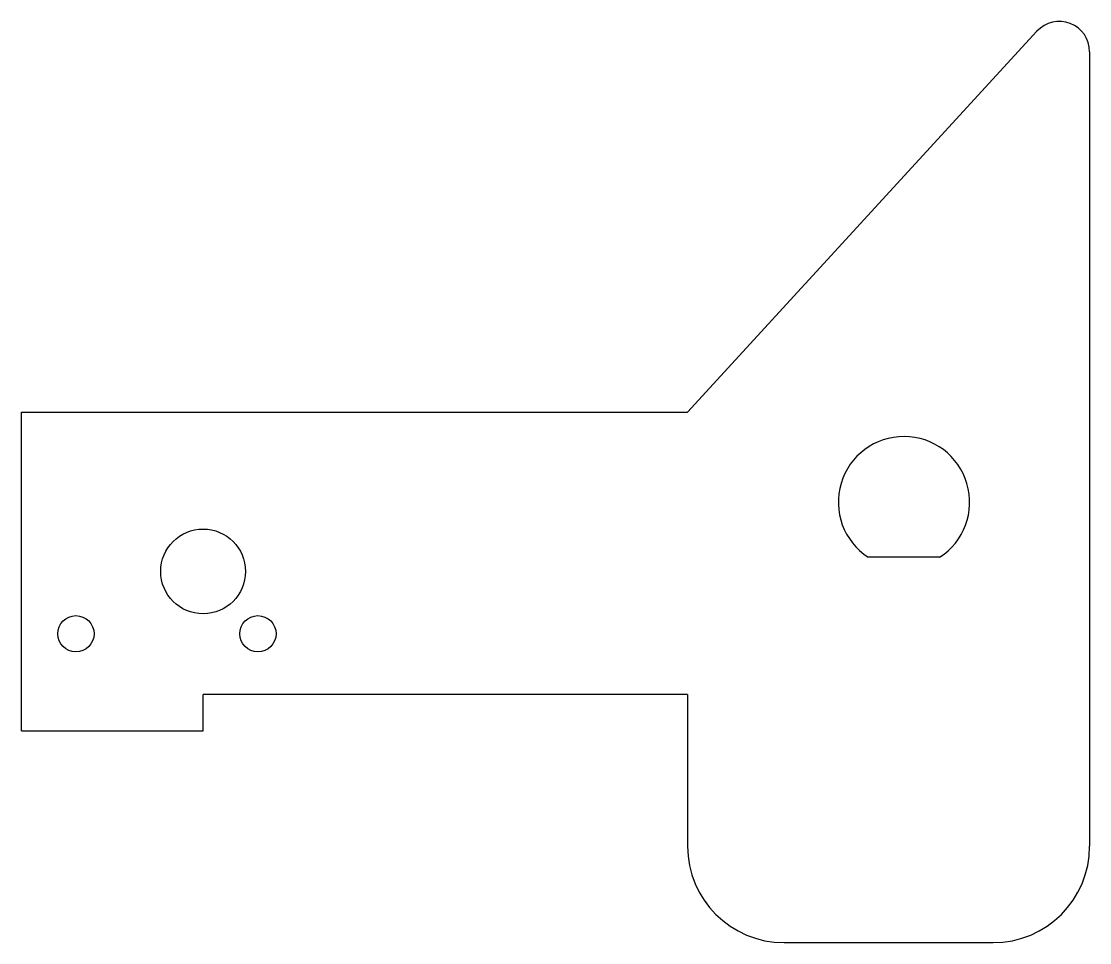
# Model space of a CAD drawing. Extents: x -62.8 to 25.4, y -27.3 to 48.8.
import ezdxf

# ---------------------------------------------------------------- set-up
doc = ezdxf.new("R2010")
doc.units = 0
doc.layers.add('VISIBLE', color=7, linetype='CONTINUOUS')

msp = doc.modelspace()

# ---------------------------------------------------------------- linework, layer by layer
at = {"layer": 'VISIBLE'}
for p, q in [((-7.801, 16.529), (21.044, 47.987)), ((25.391, 46.296), (25.391, -19.304)), ((-62.801, -9.771), (-62.801, 16.529)), ((-62.801, 16.529), (-7.801, 16.529)), ((13.006, 4.545), (7.102, 4.558)), ((-47.801, -9.771), (-47.801, -6.771)), ((-7.801, -6.771), (-47.801, -6.771)), ((-7.801, -6.771), (-7.801, -19.304)), ((-62.801, -9.771), (-47.801, -9.771)), ((0.166, -27.271), (17.424, -27.271))]:
    msp.add_line(p, q, dxfattribs=at)
for centre, radius in [((-47.801, 3.379), 3.5), ((-58.301, -1.771), 1.5), ((-43.276, -1.771), 1.5)]:
    msp.add_circle(centre, radius, dxfattribs=at)
for centre, radius, start, end in [((22.888, 46.296), 2.503, 0, 137.48142), ((10.064, 9.099), 5.422, 302.86439, 236.87635), ((0.166, -19.304), 7.967, 180, 270), ((17.424, -19.304), 7.967, 270, 0)]:
    msp.add_arc(centre, radius, start, end, dxfattribs=at)

doc.saveas('drawing.dxf')
